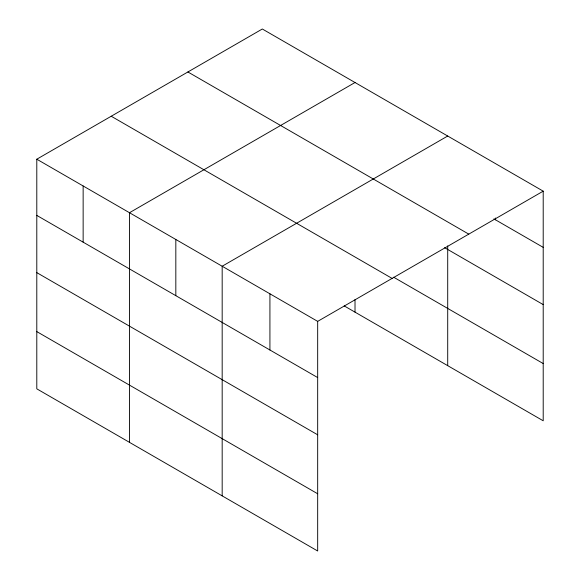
<?xml version="1.0" encoding="UTF-8"?>
<svg xmlns="http://www.w3.org/2000/svg" width="580" height="580" viewBox="0 0 580 580"><rect width="100%" height="100%" fill="white"/><g stroke="black" fill="none" stroke-linecap="round" stroke-linejoin="round"><path stroke-width="0.87" d="M36.794 159.21L317.673 321.371L317.673 551L36.794 388.839L36.794 159.21L262.327 29L543.206 191.161L543.206 420.79L344.201 305.899M355.018 82.512L129.485 212.722L129.485 442.351M447.709 136.024L222.176 266.235L222.176 495.864M317.673 321.371L543.206 191.161M493.892 218.892L543.206 247.363M187.898 71.971L468.778 234.131M444.613 247.674L543.206 304.594M393.639 277.204L543.206 363.558M111.222 116.239L392.102 278.407M36.794 215.405L317.673 377.573M36.794 272.636L317.673 434.804M36.794 331.608L317.673 493.768M495.458 218.007L495.458 219.791M447.709 245.884L447.709 365.654M355.018 299.621L355.018 312.142M269.925 293.806L269.925 350.001M175.827 239.482L175.827 295.677M83.143 185.97L83.143 242.164"/></g></svg>
